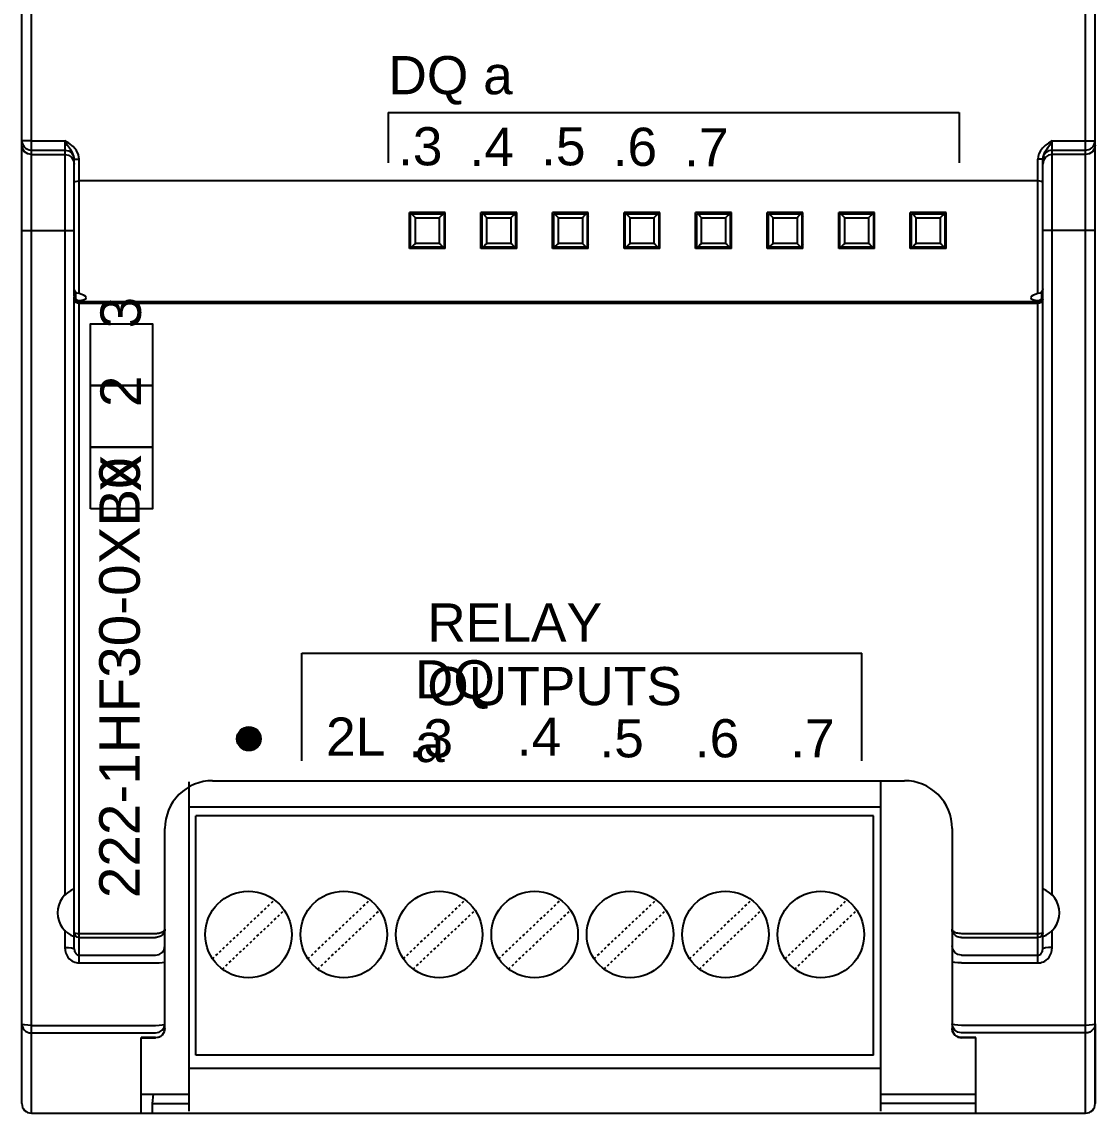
# Model space of a CAD drawing. Header units: inches. Extents: x 57 to 2760, y -193 to 2149.
# Drawn here: x 369.97 to 414.97, y 1503.68 to 1549.43 of the extents above; entities that cross this region are included whole.
import ezdxf

# ---------------------------------------------------------------- set-up
doc = ezdxf.new("R2010")
doc.units = ezdxf.units.IN
doc.header["$MEASUREMENT"] = 0
doc.linetypes.add('DOT', pattern=[0.2, 0.1, -0.1])
doc.styles.get("Standard").update_dxf_attribs({"font": 'arial.ttf'})

msp = doc.modelspace()

# ---------------------------------------------------------------- linework, layer by layer
at = {"color": 7, "linetype": 'Continuous'}
for p, q in [((370.37329, 1503.68422), (370.37329, 1603.68422)), ((414.57329, 1503.68422), (414.57329, 1603.68422)), ((369.97329, 1504.08422), (369.97329, 1603.28422)), ((414.97329, 1504.08422), (414.97329, 1603.28422)), ((369.97329, 1544.45532), (369.97329, 1563.09792)), ((414.97329, 1544.27052), (414.97329, 1563.09792)), ((370.37329, 1544.44652), (371.77329, 1544.44652)), ((371.77329, 1544.44652), (371.77329, 1512.807)), ((413.17329, 1544.44652), (414.57329, 1544.44652)), ((413.17329, 1512.807), (413.17329, 1544.44652)), ((414.9639, 1544.3695), (414.97329, 1544.45532)), ((370.37329, 1544.05684), (371.77329, 1544.05684)), ((370.37329, 1543.87204), (371.77329, 1543.87204)), ((372.14284, 1543.62605), (372.17329, 1543.47356)), ((372.17329, 1543.67629), (372.17329, 1543.67634)), ((372.17329, 1537.93337), (372.17329, 1543.6763)), ((372.27328, 1543.67221), (372.37329, 1543.67157)), ((372.37329, 1538.03858), (372.37329, 1543.67157)), ((412.67329, 1543.67221), (412.57329, 1543.67157)), ((412.57329, 1538.03858), (412.57329, 1543.67157)), ((412.77329, 1537.93337), (412.77329, 1543.67634)), ((412.80373, 1543.62605), (412.77329, 1543.47356)), ((413.17329, 1544.05684), (414.57329, 1544.05684)), ((414.57329, 1543.87204), (413.17329, 1543.87204)), ((412.57329, 1542.76809), (372.37329, 1542.76809)), ((387.72329, 1541.43422), (386.22329, 1541.43422)), ((386.22329, 1539.93422), (386.22329, 1541.43422)), ((386.27329, 1541.38422), (387.67329, 1541.38422)), ((386.27329, 1539.98422), (386.27329, 1541.38422)), ((387.67329, 1541.38422), (387.67329, 1539.98422)), ((387.72329, 1539.93422), (387.72329, 1541.43422)), ((390.72329, 1541.43422), (389.22329, 1541.43422)), ((389.22329, 1539.93422), (389.22329, 1541.43422)), ((389.27329, 1541.38422), (390.67329, 1541.38422)), ((389.27329, 1539.98422), (389.27329, 1541.38422)), ((390.67329, 1541.38422), (390.67329, 1539.98422)), ((390.72329, 1539.93422), (390.72329, 1541.43422)), ((393.72329, 1541.43422), (392.22329, 1541.43422)), ((392.22329, 1539.93422), (392.22329, 1541.43422)), ((392.27329, 1541.38422), (393.67329, 1541.38422)), ((392.27329, 1539.98422), (392.27329, 1541.38422)), ((393.67329, 1541.38422), (393.67329, 1539.98422)), ((393.72329, 1539.93422), (393.72329, 1541.43422)), ((396.72329, 1541.43422), (395.22329, 1541.43422)), ((395.22329, 1539.93422), (395.22329, 1541.43422)), ((395.27329, 1541.38422), (396.67329, 1541.38422)), ((395.27329, 1539.98422), (395.27329, 1541.38422)), ((396.67329, 1541.38422), (396.67329, 1539.98422)), ((396.72329, 1539.93422), (396.72329, 1541.43422)), ((399.72329, 1541.43422), (398.22329, 1541.43422)), ((398.22329, 1539.93422), (398.22329, 1541.43422)), ((398.27329, 1541.38422), (399.67329, 1541.38422)), ((398.27329, 1539.98422), (398.27329, 1541.38422)), ((399.67329, 1541.38422), (399.67329, 1539.98422)), ((399.72329, 1539.93422), (399.72329, 1541.43422)), ((402.72329, 1541.43422), (401.22329, 1541.43422)), ((401.22329, 1539.93422), (401.22329, 1541.43422)), ((401.27329, 1541.38422), (402.67329, 1541.38422)), ((401.27329, 1539.98422), (401.27329, 1541.38422)), ((402.67329, 1541.38422), (402.67329, 1539.98422)), ((402.72329, 1539.93422), (402.72329, 1541.43422)), ((405.72329, 1541.43422), (404.22329, 1541.43422)), ((404.22329, 1539.93422), (404.22329, 1541.43422)), ((404.27329, 1541.38422), (405.67329, 1541.38422)), ((404.27329, 1539.98422), (404.27329, 1541.38422)), ((405.67329, 1541.38422), (405.67329, 1539.98422)), ((405.72329, 1539.93422), (405.72329, 1541.43422)), ((408.72329, 1541.43422), (407.22329, 1541.43422)), ((407.22329, 1539.93422), (407.22329, 1541.43422)), ((407.27329, 1541.38422), (408.67329, 1541.38422)), ((407.27329, 1539.98422), (407.27329, 1541.38422)), ((408.67329, 1541.38422), (408.67329, 1539.98422)), ((408.72329, 1539.93422), (408.72329, 1541.43422)), ((386.22329, 1541.18422), (386.27329, 1541.18422)), ((386.47329, 1541.21993), (387.47329, 1541.21993)), ((386.47336, 1540.1485), (386.47336, 1541.21993)), ((387.47321, 1541.21993), (387.47321, 1540.1485)), ((389.47329, 1541.21993), (390.47329, 1541.21993)), ((389.47336, 1540.1485), (389.47336, 1541.21993)), ((390.47321, 1541.21993), (390.47321, 1540.1485)), ((392.47329, 1541.21993), (393.47329, 1541.21993)), ((392.47336, 1540.1485), (392.47336, 1541.21993)), ((393.47321, 1541.21993), (393.47321, 1540.1485)), ((395.47329, 1541.21993), (396.47329, 1541.21993)), ((395.47336, 1540.1485), (395.47336, 1541.21993)), ((396.47321, 1541.21993), (396.47321, 1540.1485)), ((398.47329, 1541.21993), (399.47329, 1541.21993)), ((398.47336, 1540.1485), (398.47336, 1541.21993)), ((399.47321, 1541.21993), (399.47321, 1540.1485)), ((401.47329, 1541.21993), (402.47329, 1541.21993)), ((401.47336, 1540.1485), (401.47336, 1541.21993)), ((402.47321, 1541.21993), (402.47321, 1540.1485)), ((404.47329, 1541.21993), (405.47329, 1541.21993)), ((404.47336, 1540.1485), (404.47336, 1541.21993)), ((405.47321, 1541.21993), (405.47321, 1540.1485)), ((407.47329, 1541.21993), (408.47329, 1541.21993)), ((407.47336, 1540.1485), (407.47336, 1541.21993)), ((408.47321, 1541.21993), (408.47321, 1540.1485)), ((408.67329, 1541.18422), (408.72329, 1541.18422)), ((369.97329, 1540.68422), (372.17329, 1540.68422)), ((414.97329, 1540.68422), (412.77329, 1540.68422)), ((386.22329, 1540.18422), (386.27329, 1540.18422)), ((387.67329, 1539.98422), (386.27329, 1539.98422)), ((387.47329, 1540.1485), (386.47329, 1540.1485)), ((390.67329, 1539.98422), (389.27329, 1539.98422)), ((390.47329, 1540.1485), (389.47329, 1540.1485)), ((393.67329, 1539.98422), (392.27329, 1539.98422)), ((393.47329, 1540.1485), (392.47329, 1540.1485)), ((396.67329, 1539.98422), (395.27329, 1539.98422)), ((396.47329, 1540.1485), (395.47329, 1540.1485)), ((399.67329, 1539.98422), (398.27329, 1539.98422)), ((399.47329, 1540.1485), (398.47329, 1540.1485)), ((402.67329, 1539.98422), (401.27329, 1539.98422)), ((402.47329, 1540.1485), (401.47329, 1540.1485)), ((405.67329, 1539.98422), (404.27329, 1539.98422)), ((405.47329, 1540.1485), (404.47329, 1540.1485)), ((408.67329, 1539.98422), (407.27329, 1539.98422)), ((408.47329, 1540.1485), (407.47329, 1540.1485)), ((408.67329, 1540.18422), (408.72329, 1540.18422)), ((387.72329, 1539.93422), (386.22329, 1539.93422)), ((390.72329, 1539.93422), (389.22329, 1539.93422)), ((393.72329, 1539.93422), (392.22329, 1539.93422)), ((396.72329, 1539.93422), (395.22329, 1539.93422)), ((399.72329, 1539.93422), (398.22329, 1539.93422)), ((402.72329, 1539.93422), (401.22329, 1539.93422)), ((405.72329, 1539.93422), (404.22329, 1539.93422)), ((408.72329, 1539.93422), (407.22329, 1539.93422)), ((372.22329, 1538.11532), (372.22329, 1537.8075)), ((412.72329, 1538.11532), (412.72329, 1537.8075)), ((372.17329, 1510.56805), (372.17329, 1537.89487)), ((372.37329, 1509.98165), (372.37329, 1537.74837)), ((412.57329, 1537.69563), (372.37329, 1537.69563)), ((412.57329, 1509.98165), (412.57329, 1537.74837)), ((412.75806, 1537.81863), (412.77329, 1537.89487)), ((412.77329, 1537.81211), (412.76272, 1537.75315)), ((412.77329, 1537.81211), (412.77329, 1537.89487)), ((412.77329, 1510.56805), (412.77329, 1537.89487)), ((412.57329, 1537.62824), (372.37329, 1537.62824)), ((378.9949, 1519.37489), (379.5001, 1519.88008)), ((378.99745, 1519.40063), (379.47435, 1519.87754)), ((378.99875, 1519.35554), (379.51945, 1519.87623)), ((379.0026, 1519.33618), (379.5388, 1519.87238)), ((379.00321, 1519.4296), (379.44539, 1519.87178)), ((379.00645, 1519.31683), (379.55816, 1519.86853)), ((379.00897, 1519.45856), (379.41643, 1519.86602)), ((379.0103, 1519.29748), (379.57751, 1519.86468)), ((379.01415, 1519.27813), (379.59686, 1519.86083)), ((379.01473, 1519.48752), (379.38746, 1519.86026)), ((379.018, 1519.25877), (379.61621, 1519.85698)), ((379.02049, 1519.51648), (379.3585, 1519.85449)), ((379.02185, 1519.23942), (379.63557, 1519.85313)), ((379.0257, 1519.22007), (379.65492, 1519.84929)), ((379.02625, 1519.54545), (379.32954, 1519.84873)), ((379.02955, 1519.20072), (379.67427, 1519.84544)), ((379.03442, 1519.57681), (379.29817, 1519.84057)), ((379.03584, 1519.1838), (379.69118, 1519.83915)), ((379.04513, 1519.16989), (379.70509, 1519.82986)), ((379.05442, 1519.15598), (379.719, 1519.82056)), ((379.06372, 1519.14208), (379.73291, 1519.81127)), ((379.07301, 1519.12817), (379.74682, 1519.80198)), ((379.08114, 1519.64674), (379.22825, 1519.79385)), ((379.0823, 1519.11426), (379.76073, 1519.79268)), ((379.0916, 1519.10035), (379.77464, 1519.78339)), ((379.10089, 1519.08644), (379.78854, 1519.7741)), ((379.11018, 1519.07253), (379.80245, 1519.7648)), ((379.11948, 1519.05862), (379.81636, 1519.75551)), ((379.12786, 1519.71666), (379.15833, 1519.74713)), ((379.12877, 1519.04472), (379.83027, 1519.74621)), ((379.13806, 1519.03081), (379.84418, 1519.73692)), ((379.15098, 1519.02052), (379.85446, 1519.72401)), ((379.16489, 1519.01123), (379.86376, 1519.7101)), ((379.1788, 1519.00193), (379.87305, 1519.69619)), ((379.19271, 1518.99264), (379.88234, 1519.68228)), ((379.20661, 1518.98335), (379.89164, 1519.66837)), ((379.22052, 1518.97405), (379.90093, 1519.65446)), ((379.23443, 1518.96476), (379.91022, 1519.64055)), ((379.24834, 1518.95547), (379.91952, 1519.62665)), ((379.26225, 1518.94617), (379.92881, 1519.61274)), ((379.27616, 1518.93688), (379.93811, 1519.59883)), ((379.29007, 1518.92759), (379.9474, 1519.58492)), ((379.30464, 1518.91896), (379.95603, 1519.57035)), ((379.32399, 1518.91511), (379.95988, 1519.55099)), ((379.34335, 1518.91126), (379.96372, 1519.53164)), ((379.3627, 1518.90741), (379.96757, 1519.51229)), ((379.38205, 1518.90356), (379.97142, 1519.49294)), ((379.4014, 1518.89971), (379.97527, 1519.47358)), ((379.42076, 1518.89586), (379.97912, 1519.45423)), ((379.44011, 1518.89201), (379.98297, 1519.43488)), ((379.45946, 1518.88816), (379.98682, 1519.41553)), ((379.47881, 1518.88431), (379.99067, 1519.39617)), ((379.50042, 1518.88272), (379.99226, 1519.37456)), ((379.52939, 1518.88849), (379.9865, 1519.3456)), ((379.55835, 1518.89425), (379.98074, 1519.31663)), ((379.58731, 1518.90001), (379.97498, 1519.28767)), ((379.61628, 1518.90577), (379.96922, 1519.25871)), ((379.64524, 1518.91153), (379.96346, 1519.22975)), ((379.6742, 1518.91729), (379.95769, 1519.20078)), ((379.72892, 1518.9488), (379.92618, 1519.14607)), ((379.79884, 1518.99553), (379.87946, 1519.07614)), ((376.97329, 1517.57949), (376.97329, 1503.76422)), ((377.97338, 1517.62222), (406.97329, 1517.62222)), ((405.97329, 1517.57949), (405.97329, 1503.76422)), ((405.97329, 1516.51333), (376.97329, 1516.51333)), ((377.26329, 1506.11422), (377.26329, 1516.14622)), ((405.68329, 1516.14622), (377.26329, 1516.14622)), ((405.68329, 1506.11422), (405.68329, 1516.14622)), ((375.97329, 1511.39922), (375.97329, 1515.62222)), ((375.97329, 1507.23786), (375.97329, 1515.62222)), ((408.97329, 1515.62222), (408.97329, 1507.23786)), ((371.77329, 1511.36144), (371.77329, 1510.62822)), ((372.37329, 1511.22138), (375.57329, 1511.22138)), ((409.37329, 1511.22138), (412.57329, 1511.22138)), ((413.17329, 1510.62822), (413.17329, 1511.36144)), ((372.37329, 1511.04854), (375.57329, 1511.04854)), ((409.37329, 1511.04854), (412.57329, 1511.04854)), ((372.37329, 1510.30655), (375.57329, 1510.30655)), ((409.37329, 1510.30655), (412.57329, 1510.30655)), ((372.37329, 1509.98165), (375.57329, 1509.98165)), ((409.37329, 1509.98165), (412.57329, 1509.98165)), ((370.37329, 1507.3658), (375.57329, 1507.3658)), ((370.37329, 1507.04595), (375.57329, 1507.04595)), ((375.94268, 1507.2842), (375.97329, 1507.4325)), ((409.00389, 1507.2842), (408.97329, 1507.4325)), ((414.57329, 1507.3658), (409.37329, 1507.3658)), ((414.57329, 1507.04595), (409.37329, 1507.04595)), ((414.97329, 1507.4325), (414.97329, 1504.08422)), ((375.57329, 1506.85052), (374.97329, 1506.85052)), ((374.97329, 1503.68422), (374.97329, 1506.85052)), ((374.97329, 1506.83786), (375.57329, 1506.83786)), ((375.72449, 1506.86754), (375.57329, 1506.83786)), ((375.57329, 1506.85052), (375.68892, 1506.86706)), ((375.68892, 1506.86706), (375.79617, 1506.91623)), ((375.79617, 1506.91623), (375.8893, 1507.00039)), ((409.22208, 1506.86754), (409.37329, 1506.83786)), ((409.97329, 1506.85052), (409.37329, 1506.85052)), ((409.97329, 1506.83786), (409.37329, 1506.83786)), ((409.97329, 1503.68422), (409.97329, 1506.85052)), ((405.68329, 1506.11422), (377.26329, 1506.11422)), ((376.97329, 1505.57422), (405.97329, 1505.57422)), ((374.97329, 1504.48422), (376.97329, 1504.48422)), ((375.47329, 1504.48422), (375.44187, 1504.08422)), ((405.97329, 1504.48422), (409.97329, 1504.48422)), ((375.44187, 1504.08422), (376.97329, 1504.08422)), ((375.44187, 1504.08422), (375.44187, 1503.68422)), ((409.97329, 1504.08422), (405.97329, 1504.08422)), ((370.37329, 1503.68422), (414.57329, 1503.68422))]:
    msp.add_line(p, q, dxfattribs=at)
for p, q in [((385.32887, 1545.63612), (385.32887, 1543.52009)), ((385.32887, 1545.63612), (409.26797, 1545.63612)), ((409.26797, 1545.63612), (409.26797, 1543.52009)), ((381.71353, 1518.44904), (381.71353, 1522.96263)), ((381.71353, 1522.96263), (405.18829, 1522.96263)), ((405.18829, 1518.44904), (405.18829, 1522.96263))]:
    msp.add_line(p, q)
at = {"linetype": 'DOT'}
for p, q in [((377.96743, 1510.16099), (380.56651, 1512.62304)), ((381.96743, 1510.16099), (384.56651, 1512.62304)), ((385.96743, 1510.16099), (388.56651, 1512.62304)), ((389.96743, 1510.16099), (392.56651, 1512.62304)), ((393.96743, 1510.16099), (396.56651, 1512.62304)), ((397.96743, 1510.16099), (400.56651, 1512.62304)), ((401.96743, 1510.16099), (404.56651, 1512.62304)), ((378.38006, 1509.7254), (380.97914, 1512.18745)), ((382.38006, 1509.7254), (384.97914, 1512.18745)), ((386.38006, 1509.7254), (388.97914, 1512.18745)), ((390.38006, 1509.7254), (392.97914, 1512.18745)), ((394.38006, 1509.7254), (396.97914, 1512.18745)), ((398.38006, 1509.7254), (400.97914, 1512.18745)), ((402.38006, 1509.7254), (404.97914, 1512.18745))]:
    msp.add_line(p, q, dxfattribs=at)
at = {"color": 7, "linetype": 'Continuous'}
for points in [[(369.97329, 1544.45532), (369.97839, 1544.39188), (369.99524, 1544.32513), (370.02578, 1544.25797), (370.07127, 1544.19405), (370.13166, 1544.13776), (370.20491, 1544.09386), (370.28714, 1544.06619), (370.37329, 1544.05684)], [(370.37329, 1544.44652), (370.21965, 1544.4472), (370.0895, 1544.44912), (370.00296, 1544.45199), (369.97329, 1544.45532)], [(370.37329, 1543.87204), (370.22021, 1543.90237), (370.09044, 1543.98875), (370.00373, 1544.11803), (369.97329, 1544.27052)], [(372.37329, 1543.67157), (372.34588, 1543.85858), (372.26307, 1544.03938), (372.12454, 1544.20493), (371.94797, 1544.34125), (371.77329, 1544.44652)], [(372.17329, 1543.67634), (372.15495, 1543.80654), (372.09954, 1543.93964), (372.00723, 1544.08268), (371.88988, 1544.25268), (371.77329, 1544.44652)], [(413.17329, 1544.44652), (413.01548, 1544.35216), (412.87764, 1544.2535), (412.76281, 1544.14418), (412.67494, 1544.02557), (412.6157, 1543.90352), (412.58311, 1543.78385), (412.57329, 1543.67157)], [(413.17329, 1544.44652), (413.06801, 1544.27039), (412.97628, 1544.1346), (412.89981, 1544.02553), (412.84113, 1543.92868), (412.80158, 1543.83838), (412.77983, 1543.75386), (412.77329, 1543.67634)], [(414.57329, 1544.44652), (414.72692, 1544.4472), (414.85707, 1544.44912), (414.94361, 1544.45199), (414.97329, 1544.45532)], [(414.57329, 1544.05684), (414.63696, 1544.06192), (414.70397, 1544.07871), (414.77138, 1544.10914), (414.83556, 1544.15445), (414.89206, 1544.21461), (414.93612, 1544.28758), (414.9639, 1544.3695)], [(414.97329, 1544.27052), (414.94284, 1544.11803), (414.85613, 1543.98875), (414.72636, 1543.90237), (414.57329, 1543.87204)], [(371.77329, 1544.05684), (371.92636, 1544.02651), (372.05613, 1543.94013), (372.14284, 1543.81085), (372.16984, 1543.67561)], [(371.77329, 1543.87204), (371.92636, 1543.84171), (372.05613, 1543.75533), (372.14284, 1543.62605)], [(372.17329, 1543.67634), (372.20008, 1543.67396), (372.27328, 1543.67221)], [(412.77329, 1543.67634), (412.74649, 1543.67396), (412.67329, 1543.67221)], [(413.17329, 1544.05684), (413.02021, 1544.02651), (412.89044, 1543.94013), (412.80373, 1543.81085), (412.77674, 1543.67565)], [(413.17329, 1543.87204), (413.02021, 1543.84171), (412.89044, 1543.75533), (412.80373, 1543.62605)], [(372.17329, 1542.68778), (372.18719, 1542.7176), (372.22848, 1542.74354), (372.29334, 1542.76153), (372.37329, 1542.76809)], [(412.77329, 1542.68778), (412.75938, 1542.7176), (412.71809, 1542.74354), (412.65323, 1542.76153), (412.57329, 1542.76809)], [(386.47329, 1541.21993), (386.41903, 1541.27507), (386.36654, 1541.32981), (386.31595, 1541.38422)], [(387.47329, 1541.21993), (387.52754, 1541.27507), (387.58003, 1541.32981), (387.63062, 1541.38422)], [(389.47329, 1541.21993), (389.41904, 1541.27505), (389.36655, 1541.3298), (389.31595, 1541.38422)], [(390.47329, 1541.21993), (390.52753, 1541.27505), (390.58002, 1541.3298), (390.63062, 1541.38422)], [(392.47329, 1541.21993), (392.41906, 1541.27504), (392.36656, 1541.32979), (392.31595, 1541.38422)], [(393.47329, 1541.21993), (393.52751, 1541.27504), (393.58001, 1541.32979), (393.63062, 1541.38422)], [(395.47329, 1541.21993), (395.41907, 1541.27503), (395.36658, 1541.32977), (395.31595, 1541.38422)], [(396.47329, 1541.21993), (396.5275, 1541.27503), (396.57999, 1541.32977), (396.63062, 1541.38422)], [(398.47329, 1541.21993), (398.41908, 1541.27502), (398.36659, 1541.32976), (398.31595, 1541.38422)], [(399.47329, 1541.21993), (399.52749, 1541.27502), (399.57998, 1541.32976), (399.63062, 1541.38422)], [(401.47329, 1541.21993), (401.41909, 1541.27501), (401.36659, 1541.32975), (401.31595, 1541.38422)], [(402.47329, 1541.21993), (402.52748, 1541.27501), (402.57997, 1541.32975), (402.63062, 1541.38422)], [(404.47329, 1541.21993), (404.4191, 1541.275), (404.3666, 1541.32975), (404.31595, 1541.38422)], [(405.47329, 1541.21993), (405.52747, 1541.275), (405.57997, 1541.32975), (405.63062, 1541.38422)], [(407.47329, 1541.21993), (407.4191, 1541.275), (407.3666, 1541.32974), (407.31595, 1541.38422)], [(408.47329, 1541.21993), (408.52747, 1541.275), (408.57997, 1541.32974), (408.63062, 1541.38422)], [(386.47329, 1540.1485), (386.41903, 1540.09337), (386.36654, 1540.03862), (386.31595, 1539.98422)], [(387.47329, 1540.1485), (387.52754, 1540.09337), (387.58003, 1540.03862), (387.63062, 1539.98422)], [(389.47329, 1540.1485), (389.41904, 1540.09338), (389.36655, 1540.03864), (389.31595, 1539.98422)], [(390.47329, 1540.1485), (390.52753, 1540.09338), (390.58002, 1540.03864), (390.63062, 1539.98422)], [(392.47329, 1540.1485), (392.41906, 1540.0934), (392.36656, 1540.03865), (392.31595, 1539.98422)], [(393.47329, 1540.1485), (393.52751, 1540.0934), (393.58001, 1540.03865), (393.63062, 1539.98422)], [(395.47329, 1540.1485), (395.41907, 1540.09341), (395.36658, 1540.03866), (395.31595, 1539.98422)], [(396.47329, 1540.1485), (396.5275, 1540.09341), (396.57999, 1540.03866), (396.63062, 1539.98422)], [(398.47329, 1540.1485), (398.41908, 1540.09342), (398.36659, 1540.03868), (398.31595, 1539.98422)], [(399.47329, 1540.1485), (399.52749, 1540.09342), (399.57998, 1540.03868), (399.63062, 1539.98422)], [(401.47329, 1540.1485), (401.41909, 1540.09343), (401.36659, 1540.03868), (401.31595, 1539.98422)], [(402.47329, 1540.1485), (402.52748, 1540.09343), (402.57997, 1540.03868), (402.63062, 1539.98422)], [(404.47329, 1540.1485), (404.4191, 1540.09344), (404.3666, 1540.03869), (404.31595, 1539.98422)], [(405.47329, 1540.1485), (405.52747, 1540.09344), (405.57997, 1540.03869), (405.63062, 1539.98422)], [(407.47329, 1540.1485), (407.4191, 1540.09344), (407.3666, 1540.03869), (407.31595, 1539.98422)], [(408.47329, 1540.1485), (408.52747, 1540.09344), (408.57997, 1540.03869), (408.63062, 1539.98422)], [(372.22329, 1538.11532), (372.1861, 1538.17415), (372.17329, 1538.24119)], [(372.37329, 1538.03858), (372.29144, 1538.06507), (372.22329, 1538.11532)], [(412.72329, 1538.11532), (412.65515, 1538.06509), (412.57329, 1538.03858)], [(412.77329, 1538.24119), (412.76041, 1538.17399), (412.72329, 1538.11532)], [(372.17329, 1537.93337), (372.1861, 1537.86633), (372.22329, 1537.8075)], [(372.37329, 1537.69563), (372.29675, 1537.7108), (372.23186, 1537.75399), (372.18851, 1537.81863), (372.17329, 1537.89487)], [(372.37329, 1537.62824), (372.31169, 1537.63718), (372.25702, 1537.6625), (372.21334, 1537.70172), (372.18388, 1537.75307), (372.17329, 1537.81211)], [(372.22329, 1537.8075), (372.29145, 1537.76081), (372.37329, 1537.74837)], [(372.67329, 1537.86514), (372.65233, 1537.91444), (372.59113, 1537.96434), (372.495, 1538.00805), (372.37329, 1538.03858)], [(372.37329, 1537.74837), (372.495, 1537.76268), (372.59113, 1537.78703), (372.65233, 1537.82161), (372.67329, 1537.86514)], [(412.57329, 1538.03858), (412.45157, 1538.00805), (412.35544, 1537.96434), (412.29424, 1537.91444), (412.27329, 1537.86514)], [(412.27329, 1537.86514), (412.29424, 1537.82161), (412.35544, 1537.78703), (412.45157, 1537.76268), (412.57329, 1537.74837)], [(412.57329, 1537.69563), (412.64982, 1537.7108), (412.71471, 1537.75399), (412.75806, 1537.81863)], [(412.57329, 1537.74837), (412.65516, 1537.76082), (412.72329, 1537.8075)], [(412.76272, 1537.75315), (412.73344, 1537.70197), (412.68978, 1537.66265), (412.63496, 1537.6372), (412.57329, 1537.62824)], [(412.72329, 1537.8075), (412.76041, 1537.86617), (412.77329, 1537.93337)], [(372.17329, 1511.24173), (372.18862, 1511.23392), (372.23279, 1511.22725), (372.29771, 1511.22289), (372.37329, 1511.22138)], [(372.37329, 1511.04854), (372.29771, 1511.06286), (372.23279, 1511.10423), (372.18862, 1511.16755), (372.17329, 1511.24173)], [(375.97329, 1511.39929), (375.96953, 1511.35131), (375.96, 1511.30961), (375.94506, 1511.26983), (375.92449, 1511.23138), (375.8987, 1511.1953), (375.86845, 1511.16255), (375.8347, 1511.1338), (375.79731, 1511.1087), (375.75607, 1511.0873), (375.71194, 1511.07028), (375.66614, 1511.05812), (375.61993, 1511.05093), (375.57329, 1511.04854)], [(375.57329, 1511.22138), (375.61993, 1511.2226), (375.66615, 1511.22624), (375.71194, 1511.23242), (375.75608, 1511.24105), (375.79732, 1511.2519), (375.8347, 1511.26463), (375.86845, 1511.27921), (375.8987, 1511.29583), (375.92449, 1511.31412), (375.94506, 1511.33362), (375.96, 1511.35379), (375.96953, 1511.37493), (375.97329, 1511.39922)], [(409.37327, 1511.04854), (409.30836, 1511.05319), (409.25092, 1511.06535), (409.20076, 1511.08284), (409.15735, 1511.10403), (409.11992, 1511.12786), (409.08755, 1511.15381), (409.05917, 1511.1821), (409.03418, 1511.21323), (409.01294, 1511.247), (408.99598, 1511.28279), (408.98364, 1511.31996), (408.97604, 1511.35811), (408.97329, 1511.39927)], [(408.97329, 1511.39925), (408.97604, 1511.37838), (408.98364, 1511.35904), (408.99597, 1511.3402), (409.01293, 1511.32205), (409.03417, 1511.30493), (409.05916, 1511.28914), (409.08753, 1511.27479), (409.11989, 1511.26163), (409.15732, 1511.24954), (409.20071, 1511.23879), (409.25086, 1511.22992), (409.3083, 1511.22375), (409.37319, 1511.22139)], [(412.57329, 1511.22138), (412.65007, 1511.22294), (412.71534, 1511.22741), (412.75842, 1511.23403), (412.77329, 1511.24173)], [(412.77329, 1511.24173), (412.75806, 1511.1678), (412.71471, 1511.10512), (412.64982, 1511.06325), (412.57329, 1511.04854)], [(375.57329, 1510.30655), (375.72636, 1510.33596), (375.85613, 1510.41972), (375.94284, 1510.54506), (375.97329, 1510.69292)], [(409.37329, 1510.30655), (409.22021, 1510.33596), (409.09044, 1510.41972), (409.00373, 1510.54506), (408.97329, 1510.69292)], [(371.77329, 1510.62822), (371.92636, 1510.62364), (372.05613, 1510.6106), (372.14284, 1510.59108), (372.17329, 1510.56805)], [(371.77329, 1510.62822), (371.78439, 1510.50442), (371.81329, 1510.39616), (371.85468, 1510.30314), (371.90469, 1510.22449), (371.95992, 1510.15963), (372.01731, 1510.10779), (372.07485, 1510.06734), (372.13211, 1510.03621), (372.18985, 1510.01262), (372.24924, 1509.99562), (372.31057, 1509.98519), (372.37329, 1509.98165)], [(372.17329, 1510.56805), (372.17699, 1510.518), (372.18662, 1510.47423), (372.20042, 1510.43662), (372.21709, 1510.4048), (372.2355, 1510.37857), (372.25463, 1510.35759), (372.27381, 1510.34122), (372.2929, 1510.32863), (372.31214, 1510.31908), (372.33194, 1510.31221), (372.35238, 1510.30798), (372.37329, 1510.30655)], [(412.57329, 1509.98165), (412.62827, 1509.98437), (412.68464, 1509.99289), (412.74261, 1510.00794), (412.80213, 1510.03054), (412.86285, 1510.06196), (412.9239, 1510.10357), (412.98373, 1510.15667), (413.0404, 1510.2225), (413.09132, 1510.30207), (413.13322, 1510.39598), (413.16224, 1510.50476), (413.17329, 1510.62822)], [(412.57329, 1510.30655), (412.59162, 1510.30765), (412.61041, 1510.3111), (412.62973, 1510.31719), (412.64957, 1510.32634), (412.66981, 1510.33906), (412.69016, 1510.35589), (412.7101, 1510.37737), (412.72898, 1510.40399), (412.74595, 1510.43617), (412.75992, 1510.47414), (412.7696, 1510.51812), (412.77329, 1510.56805)], [(413.17329, 1510.62822), (413.02021, 1510.62364), (412.89044, 1510.6106), (412.80373, 1510.59108), (412.77329, 1510.56805)], [(375.57329, 1509.98165), (375.72636, 1509.98633), (375.85613, 1509.99965), (375.94284, 1510.01959), (375.97329, 1510.04311)], [(409.37329, 1509.98165), (409.22021, 1509.98633), (409.09044, 1509.99965), (409.00373, 1510.01959), (408.97329, 1510.04311)], [(370.37329, 1507.3658), (370.21994, 1507.37089), (370.09003, 1507.3854), (370.0034, 1507.40711), (369.97329, 1507.4325)], [(369.97329, 1507.4325), (369.97848, 1507.37042), (369.99557, 1507.30528), (370.02647, 1507.23991), (370.07235, 1507.17785), (370.13305, 1507.12343), (370.20629, 1507.08124), (370.28807, 1507.05482), (370.37329, 1507.04595)], [(375.57329, 1507.3658), (375.72539, 1507.37081), (375.85562, 1507.38525), (375.94268, 1507.40691), (375.97329, 1507.4325)], [(375.57329, 1507.04595), (375.72539, 1507.07499), (375.85562, 1507.15868), (375.94268, 1507.2842)], [(375.97329, 1507.23786), (375.94389, 1507.08735), (375.85684, 1506.95573), (375.72449, 1506.86754)], [(375.8893, 1507.00039), (375.95214, 1507.1136), (375.97329, 1507.23786)], [(409.37329, 1507.3658), (409.22118, 1507.37081), (409.09095, 1507.38525), (409.00389, 1507.40691), (408.97329, 1507.4325)], [(409.37329, 1506.85052), (409.25765, 1506.86706), (409.1504, 1506.91623), (409.05728, 1507.00039), (408.99443, 1507.1136), (408.97329, 1507.23786)], [(408.97329, 1507.23786), (409.00268, 1507.08735), (409.08973, 1506.95573), (409.22208, 1506.86754)], [(409.37329, 1507.04595), (409.22118, 1507.07499), (409.09095, 1507.15868), (409.00389, 1507.2842)], [(414.97329, 1507.4325), (414.96881, 1507.37481), (414.95361, 1507.31275), (414.92525, 1507.24884), (414.88184, 1507.18651), (414.8224, 1507.13006), (414.7482, 1507.08487), (414.66323, 1507.05585), (414.57329, 1507.04595)], [(414.97329, 1507.4325), (414.94317, 1507.40711), (414.85654, 1507.3854), (414.72663, 1507.37089), (414.57329, 1507.3658)]]:
    msp.add_lwpolyline(points, dxfattribs=at)
for points in [[(372.84648, 1534.19054), (372.84648, 1536.77397), (375.45164, 1536.77397), (375.45164, 1534.19054)], [(372.84648, 1531.60711), (372.84648, 1534.19054), (375.45164, 1534.19054), (375.45164, 1531.60711)], [(372.84648, 1529.02368), (372.84648, 1531.60711), (375.45164, 1531.60711), (375.45164, 1529.02368)]]:
    msp.add_lwpolyline(points, close=True)
for centre, radius in [((379.49362, 1519.38137), 0.5), ((379.47329, 1511.17422), 1.815), ((383.47329, 1511.17422), 1.815), ((387.47329, 1511.17422), 1.815), ((391.47329, 1511.17422), 1.815), ((395.47329, 1511.17422), 1.815), ((399.47329, 1511.17422), 1.815), ((403.47329, 1511.17422), 1.815)]:
    msp.add_circle(centre, radius, dxfattribs=at)
for centre, radius, start, end in [((387.87329, 1541.38422), 0.2, 180, 219.509619), ((389.07329, 1541.38422), 0.2, 320.490381, 0), ((390.87329, 1541.38422), 0.2, 180, 219.509619), ((392.07329, 1541.38422), 0.2, 320.490381, 0), ((393.87329, 1541.38422), 0.2, 180, 219.509619), ((395.07329, 1541.38422), 0.2, 320.490381, 0), ((396.87329, 1541.38422), 0.2, 180, 219.509619), ((398.07329, 1541.38422), 0.2, 320.490381, 0), ((399.87329, 1541.38422), 0.2, 180, 219.509619), ((401.07329, 1541.38422), 0.2, 320.490381, 0), ((402.87329, 1541.38422), 0.2, 180, 219.509619), ((404.07329, 1541.38422), 0.2, 320.490381, 0), ((405.87329, 1541.38422), 0.2, 180, 219.509619), ((407.07329, 1541.38422), 0.2, 320.490381, 0), ((387.87329, 1541.38422), 0.2, 210, 219.509619), ((390.87329, 1541.38422), 0.2, 210, 219.509619), ((393.87329, 1541.38422), 0.2, 210, 219.509619), ((396.87329, 1541.38422), 0.2, 210, 219.509619), ((399.87329, 1541.38422), 0.2, 210, 219.509619), ((402.87329, 1541.38422), 0.2, 210, 219.509619), ((405.87329, 1541.38422), 0.2, 210, 219.509619), ((387.87329, 1539.98422), 0.2, 140.490381, 180), ((387.87329, 1539.98422), 0.2, 140.490381, 150), ((389.07329, 1539.98422), 0.2, 0, 39.509619), ((389.07329, 1539.98422), 0.2, 0, 39.509599), ((390.87329, 1539.98422), 0.2, 140.490381, 180), ((390.87329, 1539.98422), 0.2, 140.490381, 150), ((392.07329, 1539.98422), 0.2, 0, 39.509619), ((392.07329, 1539.98422), 0.2, 0, 39.509599), ((393.87329, 1539.98422), 0.2, 140.490381, 180), ((393.87329, 1539.98422), 0.2, 140.490381, 150), ((395.07329, 1539.98422), 0.2, 0, 39.509619), ((395.07329, 1539.98422), 0.2, 0, 39.509599), ((396.87329, 1539.98422), 0.2, 140.490381, 180), ((396.87329, 1539.98422), 0.2, 140.490381, 150), ((398.07329, 1539.98422), 0.2, 0, 39.509619), ((398.07329, 1539.98422), 0.2, 0, 39.509599), ((399.87329, 1539.98422), 0.2, 140.490381, 180), ((399.87329, 1539.98422), 0.2, 140.490381, 150), ((401.07329, 1539.98422), 0.2, 0, 39.509619), ((401.07329, 1539.98422), 0.2, 0, 39.509599), ((402.87329, 1539.98422), 0.2, 140.490381, 180), ((402.87329, 1539.98422), 0.2, 140.490381, 150), ((404.07329, 1539.98422), 0.2, 0, 39.509619), ((404.07329, 1539.98422), 0.2, 0, 39.509599), ((405.87329, 1539.98422), 0.2, 140.490381, 180), ((405.87329, 1539.98422), 0.2, 140.490381, 150), ((407.07329, 1539.98422), 0.2, 0, 39.509619), ((407.07329, 1539.98422), 0.2, 0, 39.509599), ((377.97329, 1515.62222), 2, 89.997333, 180), ((406.97329, 1515.62222), 2, 359.997323, 90), ((372.53757, 1512.08422), 1.06429, 110.01596, 249.98404), ((412.409, 1512.08422), 1.06429, 290.01596, 69.98404), ((370.37329, 1504.08422), 0.4, 180, 270), ((414.57329, 1504.08422), 0.4, 270, 0)]:
    msp.add_arc(centre, radius, start, end, dxfattribs=at)

# ---------------------------------------------------------------- texts
at = {"char_height": 1.6}
for s, insert, width, attachment_point in [('DQ a', (385.34094, 1546.97825), 10.5339905, 4), ('.3', (386.67554, 1543.3951), 6.9302573, 8), ('.4', (389.67546, 1543.3951), 6.9302573, 8), ('.5', (392.67546, 1543.3951), 6.9302573, 8), ('.6', (395.67546, 1543.37252), 6.9302573, 8), ('.7', (398.6754, 1543.37252), 6.9302573, 8), ('RELAY OUTPUTS', (386.97136, 1525.05482), 15.0247619, 1), ('DQ a', (386.45218, 1522.6709), 4.3914203, 1), ('2L', (382.7272, 1520.27059), 3.5662222, 1), ('.3', (387.12072, 1520.20101), 5.3067617, 2), ('.4', (390.7272, 1520.27059), 3.5662222, 1), ('.5', (395.12072, 1520.20101), 5.3067617, 2), ('.6', (399.12072, 1520.20101), 5.3067617, 2), ('.7', (403.12072, 1520.20101), 5.3067617, 2)]:
    msp.add_mtext(s, dxfattribs=dict(at, insert=insert, width=width, attachment_point=attachment_point))
at = {"char_height": 1.7, "attachment_point": 1, "rotation": 90}
for s, insert, width in [('X   2   3', (373.26779, 1529.71955), 12.5784889), ('{\\fArial|b0|i0|c0|p32;222-1HF30-0XB0}', (373.21912, 1512.69682), 24.8996336)]:
    msp.add_mtext(s, dxfattribs=dict(at, insert=insert, width=width))

doc.saveas('drawing.dxf')
